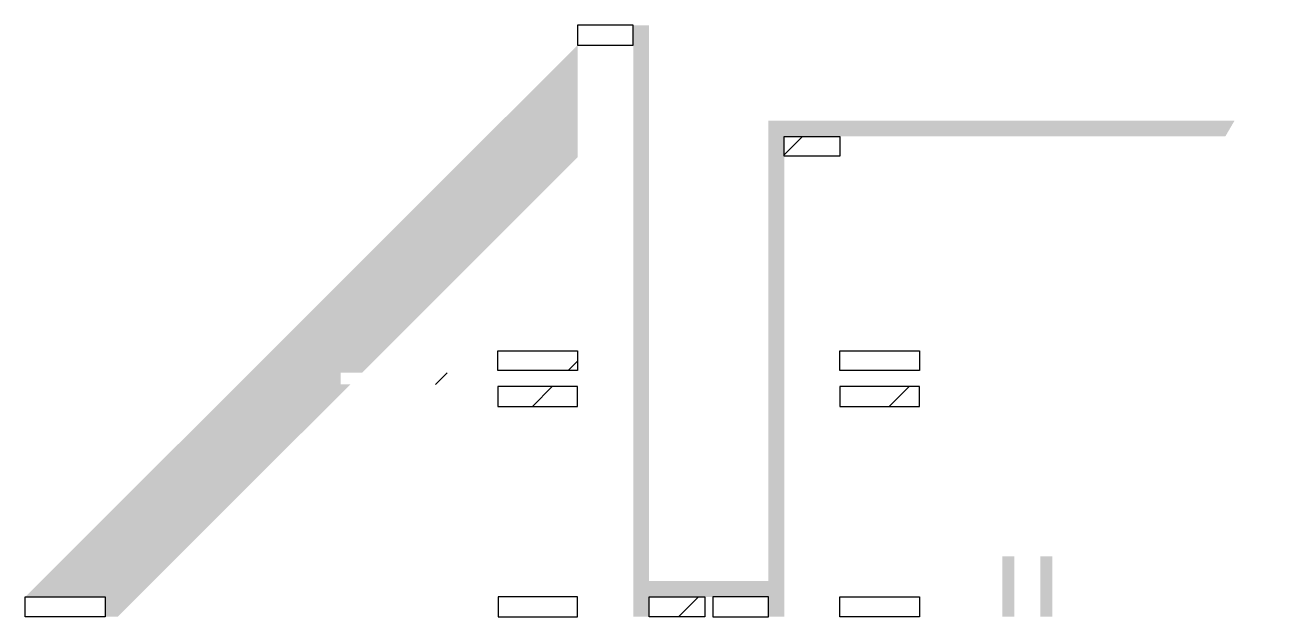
# Model space of a CAD drawing. Header units: metres. Extents: x 129294 to 131937, y 32678 to 33940.
# Drawn here: x 129352.8 to 129830.1, y 33690.3 to 33913.8 of the extents above; entities that cross this region are included whole.
import ezdxf

# ---------------------------------------------------------------- set-up
doc = ezdxf.new("R2010")
doc.units = ezdxf.units.M
for name, color, linetype in [('CONCRETO', 251, 'Continuous'), ('Hachura', 253, 'Continuous'), ('Madeira', 126, 'Continuous')]:
    doc.layers.add(name, color=color, linetype=linetype)

msp = doc.modelspace()

# ---------------------------------------------------------------- hatches: boundary and pattern name
at = {"layer": 'CONCRETO'}
h = msp.add_hatch(dxfattribs=at)
h.set_pattern_fill('AR-CONC', scale=4)
h.paths.add_polyline_path([(129588.3, 33913.8), (129588.3, 33703.8), (129633.3, 33703.8), (129633.3, 33877.8), (129809.3, 33877.8), (129830.1, 33913.8)])
h = msp.add_hatch(dxfattribs=at)
h.set_pattern_fill('AR-CONC', scale=4)
h.paths.add_polyline_path([(129590.5, 33803.3), (129605.4, 33803.3), (129605.4, 33803.3), (129605.4, 33818.8), (129605.4, 33818.8), (129590.5, 33818.8), (129590.5, 33818.8), (129590.5, 33803.3)])
h = msp.add_hatch(dxfattribs=at)
h.set_pattern_fill('AR-CONC', scale=4)
h.paths.add_polyline_path([(129615.9, 33803.3), (129630.7, 33803.3), (129630.7, 33803.3), (129630.7, 33818.8), (129630.7, 33818.8), (129615.9, 33818.8), (129615.9, 33818.8), (129615.9, 33803.3)])
h = msp.add_hatch(dxfattribs=at)
h.set_pattern_fill('AR-CONC', scale=4)
h.paths.add_polyline_path([(129602.4, 33705.7), (129618.2, 33705.7), (129618.2, 33705.7), (129618.2, 33721.8), (129618.2, 33721.8), (129602.4, 33721.8), (129602.4, 33721.8), (129602.4, 33705.7)])
at = {"layer": 'Hachura'}
h = msp.add_hatch(dxfattribs=at)
h.set_pattern_fill('ANSI31', scale=30)
h.paths.add_polyline_path([(129561.3, 33913.8), (129582.3, 33913.8), (129582.3, 33906.3), (129561.3, 33906.3)])
h = msp.add_hatch(color=8, dxfattribs=at)
h.dxf.hatch_style = 1
h.paths.add_polyline_path([(129588.3, 33913.8), (129582.3, 33913.8), (129582.3, 33913.8), (129582.3, 33690.3), (129582.3, 33690.3), (129588.3, 33690.3), (129588.3, 33690.3), (129588.3, 33913.8)])
h = msp.add_hatch(color=8, dxfattribs=at)
h.dxf.hatch_style = 1
h.paths.add_polyline_path([(129561.3, 33863.9), (129561.3, 33906.3), (129352.8, 33697.8), (129382.9, 33697.8), (129382.9, 33690.3), (129387.7, 33690.3), (129475.5, 33778.1), (129471.8, 33778.1), (129471.8, 33782.5), (129479.9, 33782.5)])
h = msp.add_hatch(color=8, dxfattribs=at)
h.dxf.hatch_style = 1
h.paths.add_polyline_path([(129809.3, 33877.8), (129633.3, 33877.8), (129633.3, 33877.8), (129633.3, 33871.8), (129633.3, 33871.8), (129805.8, 33871.8), (129805.8, 33871.8), (129809.3, 33877.8)])
h = msp.add_hatch(color=8, dxfattribs=at)
h.dxf.hatch_style = 1
h.paths.add_polyline_path([(129639.3, 33871.8), (129633.3, 33871.8), (129633.3, 33871.8), (129633.3, 33690.3), (129633.3, 33690.3), (129639.3, 33690.3), (129639.3, 33690.3), (129639.3, 33871.8)])
h = msp.add_hatch(dxfattribs=at)
h.set_pattern_fill('ANSI31', scale=30)
h.paths.add_polyline_path([(129639.3, 33871.8), (129660.3, 33871.8), (129660.3, 33864.3), (129639.3, 33864.3)])
h = msp.add_hatch(dxfattribs=at)
h.set_pattern_fill('ANSI31', scale=30)
h.paths.add_polyline_path([(129561.3, 33783.3), (129561.3, 33790.8), (129531.2, 33790.8), (129531.2, 33783.3)])
h = msp.add_hatch(dxfattribs=at)
h.set_pattern_fill('ANSI31', scale=30)
h.paths.add_polyline_path([(129690.3, 33783.3), (129690.3, 33790.8), (129660.3, 33790.8), (129660.3, 33783.3)])
h = msp.add_hatch(dxfattribs=at)
h.set_pattern_fill('ANSI32', scale=20)
h.paths.add_polyline_path([(129471.8, 33778.1), (129471.8, 33782.5), (129516.8, 33782.5), (129516.8, 33778.1)])
h = msp.add_hatch(dxfattribs=at)
h.set_pattern_fill('ANSI31', scale=30)
h.paths.add_polyline_path([(129531.2, 33769.8), (129561.3, 33769.8), (129561.3, 33777.3), (129531.2, 33777.3)])
h = msp.add_hatch(dxfattribs=at)
h.set_pattern_fill('ANSI31', scale=30)
h.paths.add_polyline_path([(129660.3, 33769.8), (129690.3, 33769.8), (129690.3, 33777.3), (129660.3, 33777.3)])
h = msp.add_hatch(color=8, dxfattribs=at)
h.dxf.hatch_style = 1
h.paths.add_polyline_path([(129721.6, 33690.3), (129726.1, 33690.3), (129726.1, 33713.1), (129721.6, 33713.1)])
h = msp.add_hatch(color=8, dxfattribs=at)
h.dxf.hatch_style = 1
h.paths.add_polyline_path([(129736, 33690.3), (129740.5, 33690.3), (129740.5, 33713.1), (129736, 33713.1)])
h = msp.add_hatch(color=8, dxfattribs=at)
h.dxf.hatch_style = 1
h.paths.add_polyline_path([(129633.3, 33703.8), (129588.3, 33703.8), (129588.3, 33703.8), (129588.3, 33697.8), (129588.3, 33697.8), (129633.3, 33697.8), (129633.3, 33697.8), (129633.3, 33703.8)])
h = msp.add_hatch(dxfattribs=at)
h.set_pattern_fill('ANSI31', scale=30)
h.paths.add_polyline_path([(129382.9, 33690.3), (129382.9, 33697.8), (129352.8, 33697.8), (129352.8, 33690.3)])
h = msp.add_hatch(dxfattribs=at)
h.set_pattern_fill('ANSI31', scale=30)
h.paths.add_polyline_path([(129531.3, 33690.3), (129561.3, 33690.3), (129561.3, 33697.8), (129531.3, 33697.8)])
h = msp.add_hatch(dxfattribs=at)
h.set_pattern_fill('ANSI31', scale=30)
h.paths.add_polyline_path([(129588.3, 33697.8), (129609.3, 33697.8), (129609.3, 33690.3), (129588.3, 33690.3)])
h = msp.add_hatch(dxfattribs=at)
h.set_pattern_fill('ANSI31', scale=30)
h.paths.add_polyline_path([(129633.3, 33690.3), (129633.3, 33697.8), (129612.3, 33697.8), (129612.3, 33690.3)])
h = msp.add_hatch(dxfattribs=at)
h.set_pattern_fill('ANSI31', scale=30)
h.paths.add_polyline_path([(129690.3, 33697.8), (129660.3, 33697.8), (129660.3, 33690.3), (129690.3, 33690.3)])

# ---------------------------------------------------------------- linework, layer by layer
at = {"layer": 'Madeira'}
for points in [[(129561.3, 33906.3), (129582.3, 33906.3), (129582.3, 33913.8), (129561.3, 33913.8)], [(129660.3, 33864.3), (129639.3, 33864.3), (129639.3, 33871.8), (129660.3, 33871.8)], [(129531.2, 33790.8), (129561.3, 33790.8), (129561.3, 33783.3), (129531.2, 33783.3)], [(129660.3, 33790.8), (129690.3, 33790.8), (129690.3, 33783.3), (129660.3, 33783.3)], [(129531.2, 33769.8), (129561.3, 33769.8), (129561.3, 33777.3), (129531.2, 33777.3)], [(129660.3, 33769.8), (129690.3, 33769.8), (129690.3, 33777.3), (129660.3, 33777.3)], [(129352.8, 33697.8), (129382.9, 33697.8), (129382.9, 33690.3), (129352.8, 33690.3)], [(129531.3, 33690.3), (129561.3, 33690.3), (129561.3, 33697.8), (129531.3, 33697.8)], [(129609.3, 33690.3), (129588.3, 33690.3), (129588.3, 33697.8), (129609.3, 33697.8)], [(129612.3, 33690.3), (129633.3, 33690.3), (129633.3, 33697.8), (129612.3, 33697.8)], [(129690.3, 33690.3), (129660.3, 33690.3), (129660.3, 33697.8), (129690.3, 33697.8)]]:
    msp.add_lwpolyline(points, close=True, dxfattribs=at)

doc.saveas('drawing.dxf')
